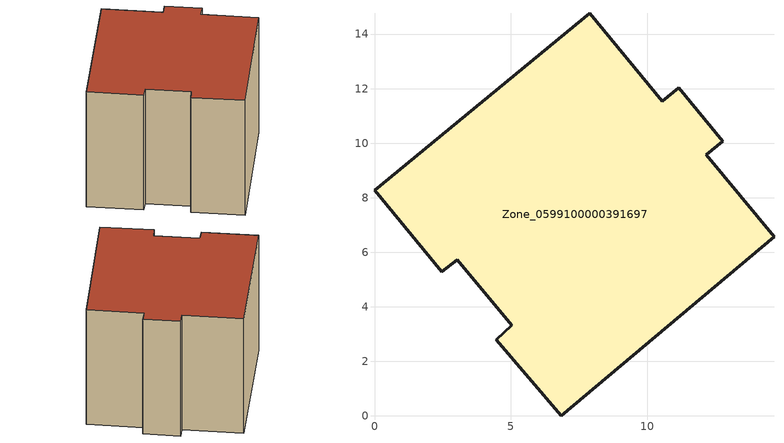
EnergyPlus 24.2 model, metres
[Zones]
Zone_0599100000391697
 floor ground (C_G): 0,8.27 7.89,14.77 10.55,11.54 11.15,12.04 12.77,10.08 12.17,9.58 14.65,6.57 6.84,0 4.47,2.8 5.03,3.32 3.04,5.72 2.46,5.28 z0
 wall outside (C_F): 7.89,14.77 0,8.27 2.46,5.28 3.04,5.72 5.03,3.32 4.47,2.8 6.84,0 14.65,6.57 12.17,9.58 12.77,10.08 11.15,12.04 10.55,11.54 7.89,14.77 z0:9.21
 roof outside (C_R): 3.04,5.72 5.03,3.32 4.47,2.8 6.84,0 14.65,6.57 12.17,9.58 12.77,10.08 11.15,12.04 10.55,11.54 7.89,14.77 0,8.27 2.46,5.28 z9.21
[BUILDING]
Pand.0599100000391697: North Axis=0; Terrain=City; Loads Convergence Tolerance Value=0.04; Temperature Convergence Tolerance Value=0.4; Solar Distribution=FullExterior; Maximum Number of Warmup Days=25; Minimum Number of Warmup Days=1
[Site:Location]
Rotterdam.The.Hague.AP_ZH_NLD Design_Conditions: Latitude=51.96; Longitude=4.45; Time Zone=1; Elevation=-4.5
[SITE:GROUNDTEMPERATURE:BUILDINGSURFACE]
18, 18, 18, 18, 18, 18, 18, 18, 18, 18, 18, 18
[MATERIAL] Thermal Absorptance=0.9; Solar Absorptance=0.7; Visible Absorptance=0.7
Name | Roughness | Thickness | Conductivity | Density | Specific Heat
G.TI.1946 | MediumSmooth | 0.15 | 1 | 540 | 1210
F.TI.1946 | Rough | 0.3 | 0.857143 | 1920 | 840
R.TI.1946 | MediumRough | 0.2 | 0.1 | 1500 | 1000
[CONSTRUCTION]
C_G: G.TI.1946
C_F: F.TI.1946
C_R: R.TI.1946
[ZONE]
Zone_0599100000391697: Type=1; Multiplier=1; Ceiling Height=Autocalculate; Volume=Autocalculate; Floor Area=autocalculate; Part of Total Floor Area=Yes
[ZONEINFILTRATION:DESIGNFLOWRATE]
Infil_Zone_0599100000391697: Zone or ZoneList or Space or SpaceList=Zone_0599100000391697; Schedule=AlwaysOn; Design Flow Rate Calculation Method=Flow/Area; Flow Rate per Floor Area=0.003; Constant Term Coefficient=1; Temperature Term Coefficient=0; Velocity Term Coefficient=0; Velocity Squared Term Coefficient=0
[HVACTEMPLATE:ZONE:IDEALLOADSAIRSYSTEM]
Zone_0599100000391697: Maximum Heating Supply Air Temperature=50; Minimum Cooling Supply Air Temperature=13; Maximum Heating Supply Air Humidity Ratio=0.0156; Minimum Cooling Supply Air Humidity Ratio=0.0077; Heating Limit=NoLimit; Cooling Limit=NoLimit; Dehumidification Control Type=ConstantSensibleHeatRatio; Cooling Sensible Heat Ratio=0.7; Dehumidification Setpoint=60; Humidification Control Type=None; Humidification Setpoint=30; Outdoor Air Method=None; Outdoor Air Flow Rate per Person=0.00944; Outdoor Air Flow Rate per Zone Floor Area=0; Outdoor Air Flow Rate per Zone=0; Demand Controlled Ventilation Type=None; Outdoor Air Economizer Type=NoEconomizer; Heat Recovery Type=None; Sensible Heat Recovery Effectiveness=0.7; Latent Heat Recovery Effectiveness=0.65
[ZONECONTROL:THERMOSTAT]
ThermostatControl_Zone_0599100000391697: Zone or ZoneList=Zone_0599100000391697; Control Type Schedule=DualSetpointControlType; Control 1=Thermostat_Zone_0599100000391697; Temperature Difference Between Cutout And Setpoint=0
[THERMOSTATSETPOINT:DUALSETPOINT]
Thermostat_Zone_0599100000391697: Heating Setpoint Temperature Schedule=HeatingSetpoint_Zone_0599100000391697; Cooling Setpoint Temperature Schedule=CoolingSetpoint_Zone_0599100000391697
[SCHEDULE:COMPACT]
HeatingSetpoint_Zone_0599100000391697: Through: 12/31, For: AllDays, Until: 24:00, 21
CoolingSetpoint_Zone_0599100000391697: Through: 12/31, For: AllDays, Until: 24:00, 24
DualSetpointControlType: Through: 12/31, For: AllDays, Until: 24:00, 4
AlwaysOn: Through: 12/31, For: AllDays, Until: 24:00, 1
